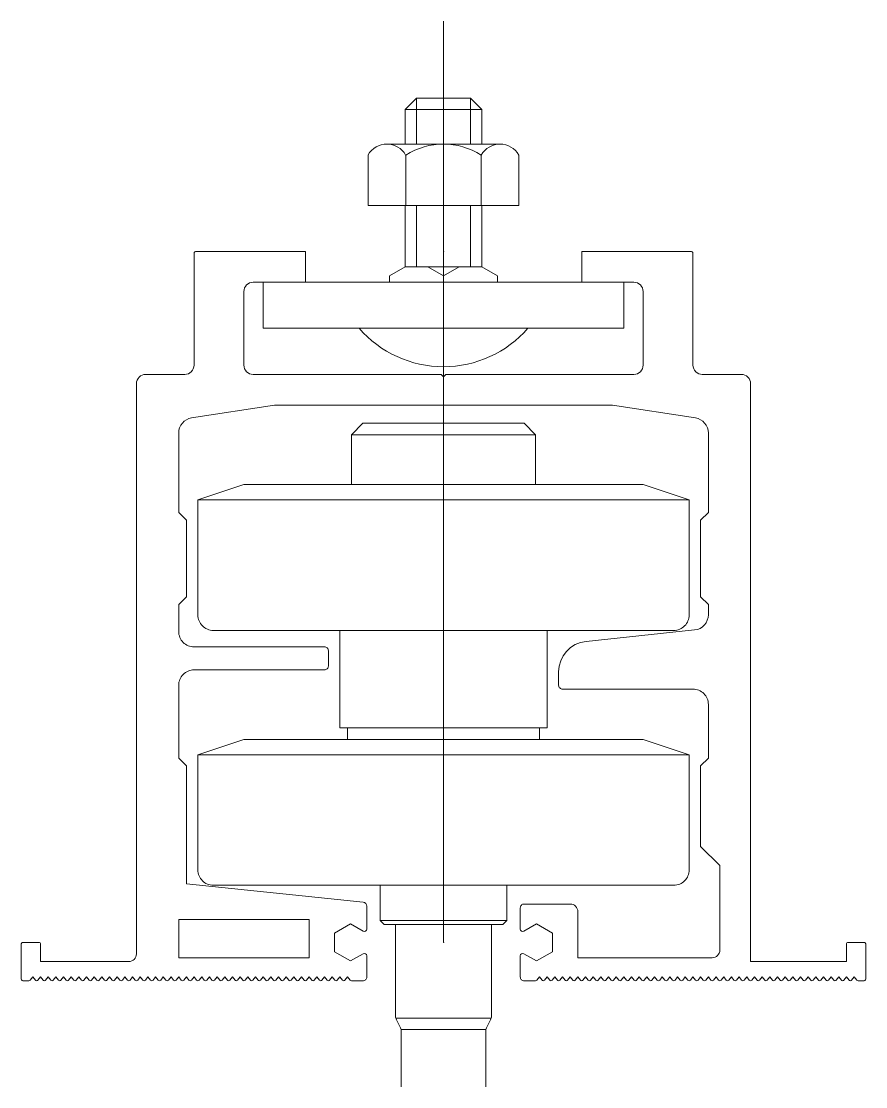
# Model space of a CAD drawing. Header units: inches. Extents: x 0 to 357596, y -35 to 212559.
# Drawn here: x 26040.05 to 26044.38, y 66359.55 to 66365.01 of the extents above; entities that cross this region are included whole.
import ezdxf

# ---------------------------------------------------------------- set-up
doc = ezdxf.new("R2010")
doc.units = ezdxf.units.IN
doc.header["$LTSCALE"] = 10
doc.header["$MEASUREMENT"] = 0

# ---------------------------------------------------------------- blocks, each defined once
blk = doc.blocks.new('*U224')
at = {"color": 1, "linetype": 'ByBlock', "lineweight": 15}
blk.add_line((0, -90), (0, 30), dxfattribs=at)
at = {"color": 0, "linetype": 'ByBlock', "lineweight": 15}
for points in [[(3.5, 14), (3.5, 20), (-3.5, 20), (-5, 18.5), (5, 18.5), (5, 14)], [(-3.5, 14), (-3.5, 20)], [(3.5, 20), (5, 18.5)], [(-5, 18.5), (-5, 14)], [(7.36, 14), (-7.38, 14)], [(9.82, 12.58), (9.82, 6), (-9.82, 6), (-9.82, 12.58)], [(-4.91, 12.58), (-4.91, 6)], [(4.91, 12.58), (4.91, 6)], [(-5, 6), (-5, -2), (5, -2), (7.05, -3.18), (7.05, -4)], [(-3.5, -2), (-3.5, 6)], [(3.5, 6), (3.5, -2)], [(5, 6), (5, -2)], [(-5, -2), (-7.05, -3.18), (-7.05, -4)], [(-2.05, -2), (0, -3.18), (2.05, -2)], [(0, -4), (0, -3.18)], [(-12, -23.86), (-10.5, -22.36), (10.5, -22.36), (12, -23.86)], [(-12, -30.36), (-12, -23.86), (12, -23.86), (12, -30.36)], [(13.5, -49.36), (13.5, -62.06), (-13.5, -62.06), (-13.5, -49.36)], [(12.5, -63.56), (12.5, -62.06), (0, -62.06), (-12.5, -62.06), (-12.5, -63.56)], [(32, -65.56), (26, -63.56), (0, -63.56), (-26, -63.56), (-32, -65.56)], [(-8.25, -82.56), (-8.25, -87.16), (8.25, -87.16), (7.75, -87.66), (0, -87.66), (-7.75, -87.66), (-8.25, -87.16)], [(8.25, -82.56), (8.25, -87.16)], [(-6.22, -99.87), (6.22, -99.87)], [(-6.14, -100.08), (-5.61, -101.15)], [(6.14, -100.08), (5.61, -101.15)], [(-5.53, -101.36), (5.53, -101.36)], [(-5.5, -108.8), (-5.5, -101.35)], [(5.5, -108.8), (5.5, -101.35)]]:
    blk.add_lwpolyline(points, dxfattribs=at)
for points in [[(-4.93, 12.58, 0.577407), (-9.83, 12.6)], [(4.91, 12.58, 0.288697), (-4.91, 12.58)], [(9.82, 12.58, 0.577407), (4.91, 12.58)], [(-38.16, -94.93), (-38.5, -94.5), (-38.84, -94.93, -0.477226), (-39.16, -94.93), (-39.5, -94.5), (-39.84, -94.93, -0.477226), (-40.16, -94.93), (-40.5, -94.5), (-40.84, -94.93, -0.477226), (-41.16, -94.93), (-41.5, -94.5), (-41.84, -94.93, -0.477226), (-42.16, -94.93), (-42.5, -94.5), (-42.84, -94.93, -0.477226), (-43.16, -94.93), (-43.5, -94.5), (-43.84, -94.93, -0.477226), (-44.16, -94.93), (-44.5, -94.5), (-44.84, -94.93, -0.477226), (-45.16, -94.93), (-45.5, -94.5), (-45.84, -94.93, -0.477226), (-46.16, -94.93), (-46.5, -94.5), (-46.84, -94.93, -0.477226), (-47.16, -94.93), (-47.5, -94.5), (-47.84, -94.93, -0.477226), (-48.16, -94.93), (-48.5, -94.5), (-48.84, -94.93, -0.477226), (-49.16, -94.93), (-49.5, -94.5), (-49.84, -94.93, -0.477226), (-50.16, -94.93), (-50.5, -94.5), (-50.84, -94.93, -0.477226), (-51.16, -94.93), (-51.5, -94.5), (-51.84, -94.93, -0.477226), (-52.16, -94.93), (-52.5, -94.5), (-52.84, -94.93, -0.477226), (-53.16, -94.93), (-53.5, -94.5), (-53.84, -94.93, -0.226384), (-54, -95), (-54.8, -95, -0.414214), (-55, -94.8), (-55, -90.2, -0.414214), (-54.8, -90), (-52.7, -90, -0.414214), (-52.5, -90.2), (-52.5, -92.5), (-41, -92.5, 0.414214), (-40, -91.5), (-40, -17.2, -0.414214), (-38.8, -16), (-33.7, -16, 0.414214), (-32.5, -14.8), (-32.5, -0.2, -0.414214), (-32.3, 0), (-18, 0), (-18, -4), (-24.8, -4, 0.414214), (-26, -5.2), (-26, -14.8, 0.414214), (-24.8, -16), (-0.3, -16), (0, -16.3), (0.3, -16), (24.8, -16, 0.414214), (26, -14.8), (26, -5.2, 0.414214), (24.8, -4), (18, -4), (18, 0), (32.3, 0, -0.414214), (32.5, -0.2), (32.5, -14.8, 0.414214), (33.7, -16), (38.8, -16, -0.414214), (40, -17.2), (40, -92.5), (52.5, -92.5), (52.5, -90.2, -0.414214), (52.7, -90), (54.8, -90, -0.414214), (55, -90.2), (55, -94.8, -0.414214), (54.8, -95), (54, -95, -0.226384), (53.84, -94.93), (53.5, -94.5), (53.16, -94.93, -0.477226), (52.84, -94.93), (52.5, -94.5), (52.16, -94.93, -0.477226), (51.84, -94.93), (51.5, -94.5), (51.16, -94.93, -0.477226), (50.84, -94.93), (50.5, -94.5), (50.16, -94.93, -0.477226), (49.84, -94.93), (49.5, -94.5), (49.16, -94.93, -0.477226), (48.84, -94.93), (48.5, -94.5), (48.16, -94.93, -0.477226), (47.84, -94.93), (47.5, -94.5), (47.16, -94.93, -0.477226), (46.84, -94.93), (46.5, -94.5), (46.16, -94.93, -0.477226), (45.84, -94.93), (45.5, -94.5), (45.16, -94.93, -0.477226), (44.84, -94.93), (44.5, -94.5), (44.16, -94.93, -0.477226), (43.84, -94.93), (43.5, -94.5), (43.16, -94.93, -0.477226), (42.84, -94.93), (42.5, -94.5), (42.16, -94.93, -0.477226), (41.84, -94.93), (41.5, -94.5), (41.16, -94.93, -0.477226), (40.84, -94.93), (40.5, -94.5), (40.16, -94.93, -0.477226), (39.84, -94.93), (39.5, -94.5), (39.16, -94.93, -0.477226), (38.84, -94.93), (38.5, -94.5), (38.16, -94.93, -0.477226), (37.84, -94.93)], [(-11, -10, 0.454545), (11, -10)], [(-10.45, -88.53, 0.57735), (-10, -88.27), (-10, -85.27, 0.383864), (-10.45, -84.77), (-33.5, -82.35), (-33.5, -67), (-34.5, -66), (-34.5, -56.5, -0.414214), (-32.5, -54.5), (-15.5, -54.5, 0.414214), (-15, -54), (-15, -52, 0.414214), (-15.5, -51.5), (-32.5, -51.5, -0.414214), (-34.5, -49.5), (-34.5, -46), (-33.5, -45), (-33.5, -35), (-34.5, -34), (-34.5, -23.65, -0.369911), (-32.81, -21.67), (-22, -20), (22, -20), (32.81, -21.67, -0.369911), (34.5, -23.65), (34.5, -34), (33.5, -35), (33.5, -45), (34.5, -46), (34.5, -47.31, -0.383864), (32.71, -49.3), (18.58, -50.78, 0.383864), (15, -54.76), (15, -56.5, 0.414214), (15.5, -57), (32.5, -57, -0.414214), (34.5, -59), (34.5, -66), (33.5, -67), (33.5, -77.5), (36, -80), (36, -91, -0.414214), (35, -92), (17.5, -92), (17.5, -86, 0.414214), (16.5, -85), (10.5, -85, 0.414214), (10, -85.5), (10, -88.27, 0.57735), (10.45, -88.53), (12.1, -87.58), (14.2, -88.79), (14.2, -91.21), (12.1, -92.42), (10.45, -91.47)], [(-32, -32.36), (-32, -47.36, 0.414214), (-30, -49.36), (0, -49.36), (30, -49.36, 0.414214), (32, -47.36), (32, -32.36)], [(-12.16, -94.93, 0.226384), (-12, -95), (-10.5, -95, 0.414214), (-10, -94.5), (-10, -91.73, 0.57735), (-10.45, -91.47), (-12.1, -92.42), (-14.2, -91.21), (-14.2, -88.79), (-12.1, -87.58), (-10.45, -88.53)], [(-6.14, -100.08, -0.116434), (-6.25, -99.63), (-6.25, -87.66)], [(6.14, -100.08, 0.116434), (6.25, -99.63), (6.25, -87.66)], [(10.45, -91.47, 0.57735), (10, -91.73), (10, -94.5, 0.414214), (10.5, -95), (12, -95, 0.226384), (12.16, -94.93), (12.5, -94.5), (12.84, -94.93)], [(-37.16, -94.93), (-37.5, -94.5), (-37.84, -94.93, -0.477226), (-38.16, -94.93)], [(-36.16, -94.93), (-36.5, -94.5), (-36.84, -94.93, -0.477226), (-37.16, -94.93)], [(-35.16, -94.93), (-35.5, -94.5), (-35.84, -94.93, -0.477226), (-36.16, -94.93)], [(-34.16, -94.93), (-34.5, -94.5), (-34.84, -94.93, -0.477226), (-35.16, -94.93)], [(-33.16, -94.93), (-33.5, -94.5), (-33.84, -94.93, -0.477226), (-34.16, -94.93)], [(-32.16, -94.93), (-32.5, -94.5), (-32.84, -94.93, -0.477226), (-33.16, -94.93)], [(-31.16, -94.93), (-31.5, -94.5), (-31.84, -94.93, -0.477226), (-32.16, -94.93)], [(-30.16, -94.93), (-30.5, -94.5), (-30.84, -94.93, -0.477226), (-31.16, -94.93)], [(-29.16, -94.93), (-29.5, -94.5), (-29.84, -94.93, -0.477226), (-30.16, -94.93)], [(-28.16, -94.93), (-28.5, -94.5), (-28.84, -94.93, -0.477226), (-29.16, -94.93)], [(-27.16, -94.93), (-27.5, -94.5), (-27.84, -94.93, -0.477226), (-28.16, -94.93)], [(-26.16, -94.93), (-26.5, -94.5), (-26.84, -94.93, -0.477226), (-27.16, -94.93)], [(-25.16, -94.93), (-25.5, -94.5), (-25.84, -94.93, -0.477226), (-26.16, -94.93)], [(-24.16, -94.93), (-24.5, -94.5), (-24.84, -94.93, -0.477226), (-25.16, -94.93)], [(-23.16, -94.93), (-23.5, -94.5), (-23.84, -94.93, -0.477226), (-24.16, -94.93)], [(-22.16, -94.93), (-22.5, -94.5), (-22.84, -94.93, -0.477226), (-23.16, -94.93)], [(-21.16, -94.93), (-21.5, -94.5), (-21.84, -94.93, -0.477226), (-22.16, -94.93)], [(-20.16, -94.93), (-20.5, -94.5), (-20.84, -94.93, -0.477226), (-21.16, -94.93)], [(-19.16, -94.93), (-19.5, -94.5), (-19.84, -94.93, -0.477226), (-20.16, -94.93)], [(-18.16, -94.93), (-18.5, -94.5), (-18.84, -94.93, -0.477226), (-19.16, -94.93)], [(-17.16, -94.93), (-17.5, -94.5), (-17.84, -94.93, -0.477226), (-18.16, -94.93)], [(-16.16, -94.93), (-16.5, -94.5), (-16.84, -94.93, -0.477226), (-17.16, -94.93)], [(-15.16, -94.93), (-15.5, -94.5), (-15.84, -94.93, -0.477226), (-16.16, -94.93)], [(-14.16, -94.93), (-14.5, -94.5), (-14.84, -94.93, -0.477226), (-15.16, -94.93)], [(-13.16, -94.93), (-13.5, -94.5), (-13.84, -94.93, -0.477226), (-14.16, -94.93)], [(-12.16, -94.93), (-12.5, -94.5), (-12.84, -94.93, -0.477226), (-13.16, -94.93)], [(12.84, -94.93, 0.477226), (13.16, -94.93), (13.5, -94.5), (13.84, -94.93)], [(13.84, -94.93, 0.477226), (14.16, -94.93), (14.5, -94.5), (14.84, -94.93)], [(14.84, -94.93, 0.477226), (15.16, -94.93), (15.5, -94.5), (15.84, -94.93)], [(15.84, -94.93, 0.477226), (16.16, -94.93), (16.5, -94.5), (16.84, -94.93)], [(16.84, -94.93, 0.477226), (17.16, -94.93), (17.5, -94.5), (17.84, -94.93)], [(17.84, -94.93, 0.477226), (18.16, -94.93), (18.5, -94.5), (18.84, -94.93)], [(18.84, -94.93, 0.477226), (19.16, -94.93), (19.5, -94.5), (19.84, -94.93)], [(19.84, -94.93, 0.477226), (20.16, -94.93), (20.5, -94.5), (20.84, -94.93)], [(20.84, -94.93, 0.477226), (21.16, -94.93), (21.5, -94.5), (21.84, -94.93)], [(21.84, -94.93, 0.477226), (22.16, -94.93), (22.5, -94.5), (22.84, -94.93)], [(22.84, -94.93, 0.477226), (23.16, -94.93), (23.5, -94.5), (23.84, -94.93)], [(23.84, -94.93, 0.477226), (24.16, -94.93), (24.5, -94.5), (24.84, -94.93)], [(24.84, -94.93, 0.477226), (25.16, -94.93), (25.5, -94.5), (25.84, -94.93)], [(25.84, -94.93, 0.477226), (26.16, -94.93), (26.5, -94.5), (26.84, -94.93)], [(26.84, -94.93, 0.477226), (27.16, -94.93), (27.5, -94.5), (27.84, -94.93)], [(27.84, -94.93, 0.477226), (28.16, -94.93), (28.5, -94.5), (28.84, -94.93)], [(28.84, -94.93, 0.477226), (29.16, -94.93), (29.5, -94.5), (29.84, -94.93)], [(29.84, -94.93, 0.477226), (30.16, -94.93), (30.5, -94.5), (30.84, -94.93)], [(30.84, -94.93, 0.477226), (31.16, -94.93), (31.5, -94.5), (31.84, -94.93)], [(31.84, -94.93, 0.477226), (32.16, -94.93), (32.5, -94.5), (32.84, -94.93)], [(32.84, -94.93, 0.477226), (33.16, -94.93), (33.5, -94.5), (33.84, -94.93)], [(33.84, -94.93, 0.477226), (34.16, -94.93), (34.5, -94.5), (34.84, -94.93)], [(34.84, -94.93, 0.477226), (35.16, -94.93), (35.5, -94.5), (35.84, -94.93)], [(35.84, -94.93, 0.477226), (36.16, -94.93), (36.5, -94.5), (36.84, -94.93)], [(36.84, -94.93, 0.477226), (37.16, -94.93), (37.5, -94.5), (37.84, -94.93)], [(-5.5, -101.59, 0.116434), (-5.61, -101.15)], [(5.61, -101.15, 0.116434), (5.5, -101.59)]]:
    blk.add_lwpolyline(points, format="xyb", dxfattribs=at)
for points in [[(-23.5, -10), (-23.5, -4), (23.5, -4), (23.5, -10)], [(0, -32.36), (-32, -32.36), (-26, -30.36), (0, -30.36), (26, -30.36), (32, -32.36)], [(-17.5, -87), (-17.5, -92), (-34.5, -92), (-34.5, -87)]]:
    blk.add_lwpolyline(points, close=True, dxfattribs=at)
blk.add_lwpolyline([(0, -82.56), (-30, -82.56, -0.414214), (-32, -80.56), (-32, -65.56), (0, -65.56), (32, -65.56), (32, -80.56, -0.414214), (30, -82.56)], format="xyb", close=True, dxfattribs=at)
at = {"color": 1, "linetype": 'ByBlock', "lineweight": 15}
for p in [(0, 0), (0, -90)]:
    blk.add_point(p, dxfattribs=at)

msp = doc.modelspace()

# ---------------------------------------------------------------- block references
at = {"xscale": 0.03937007874015748, "yscale": 0.03937007874015748, "zscale": 0.03937007874015748}
msp.add_blockref('*U224', (26042.2162, 66363.8326), dxfattribs=at)

doc.saveas('drawing.dxf')
